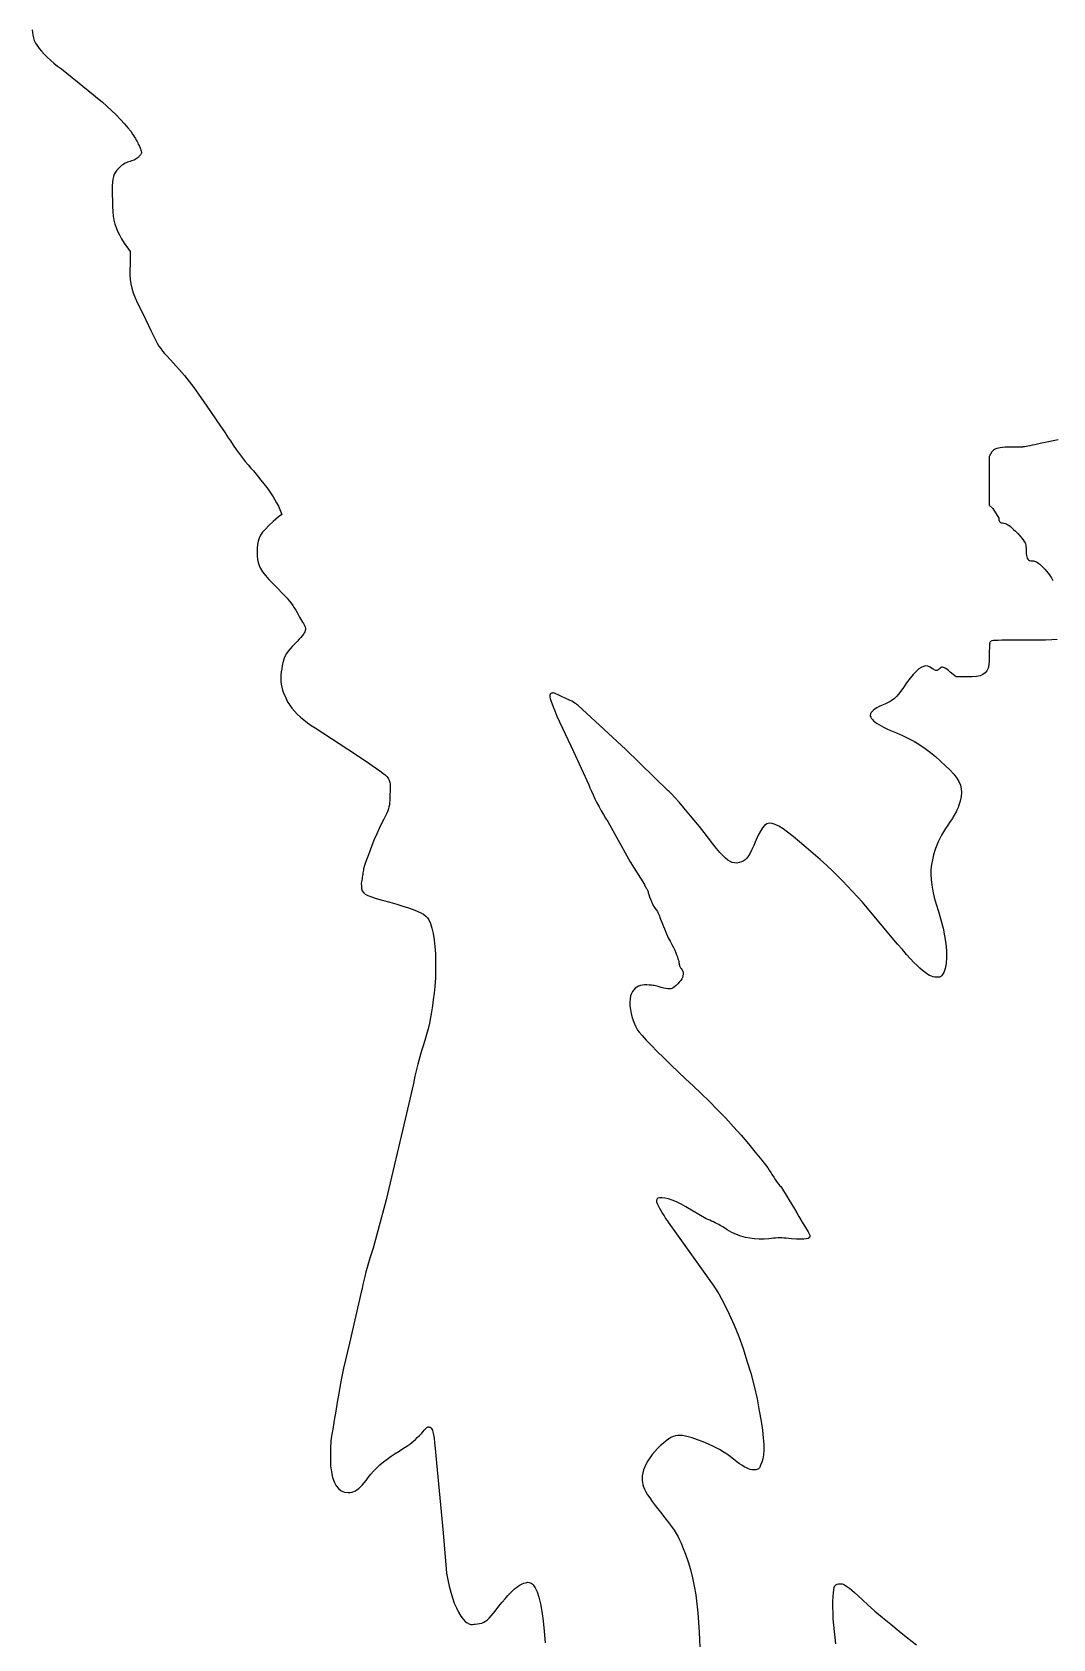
# Model space of a CAD drawing. Extents: x 0.1 to 12, y 0.1 to 13.2.
# Drawn here: x 0.481 to 3.068, y 6.371 to 10.441 of the extents above; entities that cross this region are included whole.
import ezdxf

# ---------------------------------------------------------------- set-up
doc = ezdxf.new("R2010")
doc.units = 0
doc.layers.get('0').update_dxf_attribs({"color": 5, "linetype": 'CONTINUOUS'})
doc.layers.add('1', color=1, linetype='CONTINUOUS')

msp = doc.modelspace()

# ---------------------------------------------------------------- linework, layer by layer
at = {"linetype": 'CONTINUOUS'}
msp.add_lwpolyline([(0.4811, 10.4472), (0.4825, 10.4335), (0.4865, 10.4204), (0.4897, 10.4139), (0.494, 10.4072), (0.4991, 10.4001), (0.5052, 10.3929), (0.512, 10.3855), (0.5196, 10.378), (0.5278, 10.3705), (0.5365, 10.363), (0.5458, 10.3556), (0.5556, 10.3483), (0.6366, 10.2823), (0.6471, 10.2742), (0.6585, 10.2648), (0.6703, 10.2543), (0.6823, 10.2431), (0.6941, 10.2316), (0.7052, 10.2202), (0.7153, 10.2093), (0.724, 10.1992), (0.7309, 10.1904), (0.7357, 10.1832), (0.7383, 10.1795), (0.7408, 10.1757), (0.743, 10.1719), (0.7451, 10.1681), (0.747, 10.1644), (0.7487, 10.1609), (0.7502, 10.1577), (0.7516, 10.1547), (0.7528, 10.1522), (0.7538, 10.1502), (0.7554, 10.1461), (0.7566, 10.1428), (0.7575, 10.1401), (0.7581, 10.138), (0.7583, 10.1363), (0.7581, 10.1348), (0.7575, 10.1335), (0.7566, 10.1322), (0.7554, 10.1308), (0.7538, 10.1291), (0.7527, 10.1273), (0.7513, 10.1256), (0.7495, 10.1238), (0.7475, 10.1221), (0.7451, 10.1205), (0.7425, 10.119), (0.7397, 10.1175), (0.7366, 10.1163), (0.7332, 10.1151), (0.7297, 10.1141), (0.7262, 10.1131), (0.7229, 10.112), (0.7197, 10.1106), (0.7166, 10.1091), (0.7136, 10.1074), (0.7107, 10.1055), (0.7079, 10.1034), (0.7051, 10.1011), (0.7024, 10.0987), (0.6997, 10.0961), (0.6955, 10.0916), (0.6921, 10.0868), (0.6893, 10.0816), (0.6871, 10.0758), (0.6854, 10.0691), (0.6844, 10.0613), (0.6838, 10.0522), (0.6837, 10.0416), (0.684, 10.0293), (0.6847, 10.015), (0.6849, 9.9999), (0.6855, 9.9868), (0.6866, 9.9752), (0.6883, 9.9649), (0.6907, 9.9553), (0.6938, 9.9463), (0.6976, 9.9373), (0.7024, 9.9279), (0.708, 9.918), (0.7147, 9.9069), (0.7297, 9.8859), (0.7297, 9.8529), (0.729, 9.8386), (0.7289, 9.8261), (0.7295, 9.8147), (0.7309, 9.8038), (0.7335, 9.7928), (0.7373, 9.7811), (0.7426, 9.768), (0.7494, 9.753), (0.7581, 9.7355), (0.7688, 9.7147), (0.7763, 9.6981), (0.7827, 9.684), (0.7884, 9.6721), (0.7934, 9.6621), (0.7981, 9.6535), (0.8025, 9.6462), (0.807, 9.6396), (0.8117, 9.6336), (0.8169, 9.6277), (0.8228, 9.6216), (0.8395, 9.6031), (0.854, 9.5866), (0.8669, 9.5713), (0.8789, 9.5564), (0.8908, 9.5409), (0.903, 9.5241), (0.9164, 9.5051), (0.9316, 9.4831), (0.9492, 9.4571), (0.97, 9.4264), (0.9765, 9.4163), (0.9835, 9.4058), (0.9908, 9.3951), (0.9984, 9.3844), (1.006, 9.3739), (1.0136, 9.3637), (1.0212, 9.3541), (1.0285, 9.3452), (1.0355, 9.3372), (1.042, 9.3303), (1.0522, 9.3177), (1.061, 9.3065), (1.0687, 9.2967), (1.0755, 9.2878), (1.0815, 9.2797), (1.0868, 9.272), (1.0917, 9.2644), (1.0962, 9.2568), (1.1007, 9.2488), (1.1051, 9.2402), (1.1141, 9.2192), (1.1051, 9.2132), (1.0919, 9.2015), (1.081, 9.1914), (1.0722, 9.1826), (1.0653, 9.1746), (1.0601, 9.167), (1.0562, 9.1596), (1.0536, 9.1518), (1.0521, 9.1434), (1.0513, 9.134), (1.0511, 9.1231), (1.0513, 9.1138), (1.0521, 9.1054), (1.0536, 9.0975), (1.0562, 9.0899), (1.0601, 9.0822), (1.0653, 9.074), (1.0722, 9.0651), (1.081, 9.055), (1.0919, 9.0434), (1.1051, 9.03), (1.1135, 9.0215), (1.1208, 9.0139), (1.1271, 9.0071), (1.1326, 9.0007), (1.1374, 8.9947), (1.1417, 8.989), (1.1455, 8.9832), (1.1491, 8.9772), (1.1526, 8.9708), (1.1562, 8.964), (1.1588, 8.9595), (1.1615, 8.955), (1.164, 8.9508), (1.1664, 8.9467), (1.1685, 8.9429), (1.1704, 8.9395), (1.172, 8.9366), (1.1732, 8.9341), (1.1739, 8.9322), (1.1742, 8.9309), (1.174, 8.9282), (1.1734, 8.9254), (1.1723, 8.9225), (1.1707, 8.9193), (1.1685, 8.9159), (1.1657, 8.9121), (1.1623, 8.9079), (1.158, 8.9032), (1.153, 8.8979), (1.1471, 8.8919), (1.1405, 8.885), (1.1348, 8.8787), (1.13, 8.8728), (1.126, 8.8671), (1.1227, 8.8615), (1.1201, 8.8558), (1.118, 8.8498), (1.1164, 8.8435), (1.1151, 8.8365), (1.1141, 8.8288), (1.1126, 8.8208), (1.1116, 8.8129), (1.1112, 8.8051), (1.1114, 8.7974), (1.1122, 8.7898), (1.1137, 8.7821), (1.1158, 8.7744), (1.1185, 8.7667), (1.122, 8.7588), (1.1261, 8.7508), (1.1294, 8.7435), (1.1339, 8.7361), (1.1394, 8.7286), (1.1459, 8.7211), (1.1531, 8.7136), (1.1611, 8.7062), (1.1698, 8.699), (1.1789, 8.6919), (1.1884, 8.6852), (1.1982, 8.6787), (1.3003, 8.6126), (1.3164, 8.6016), (1.3307, 8.5919), (1.3431, 8.5835), (1.3537, 8.5761), (1.3626, 8.5698), (1.3699, 8.5644), (1.3757, 8.5598), (1.38, 8.5558), (1.3828, 8.5525), (1.3844, 8.5495), (1.3853, 8.5477), (1.3861, 8.5455), (1.3869, 8.543), (1.3876, 8.5401), (1.3881, 8.5368), (1.3885, 8.5329), (1.3886, 8.5284), (1.3885, 8.5232), (1.3881, 8.5173), (1.3874, 8.5105), (1.3874, 8.5023), (1.3873, 8.4953), (1.387, 8.4893), (1.3864, 8.484), (1.3855, 8.479), (1.3841, 8.474), (1.3822, 8.4686), (1.3797, 8.4627), (1.3764, 8.4557), (1.3724, 8.4474), (1.3667, 8.4365), (1.3607, 8.4239), (1.3545, 8.4102), (1.3483, 8.3957), (1.3423, 8.381), (1.3367, 8.3666), (1.3316, 8.3529), (1.3272, 8.3405), (1.3237, 8.3298), (1.3213, 8.3213), (1.3205, 8.3185), (1.3198, 8.3153), (1.3193, 8.3118), (1.3188, 8.3082), (1.3183, 8.3044), (1.3179, 8.3006), (1.3174, 8.2967), (1.3168, 8.2928), (1.3161, 8.289), (1.3153, 8.2853), (1.3155, 8.2779), (1.3162, 8.2716), (1.3178, 8.2664), (1.3208, 8.2619), (1.3255, 8.2579), (1.3322, 8.2541), (1.3414, 8.2505), (1.3534, 8.2466), (1.3686, 8.2422), (1.3874, 8.2372), (1.4052, 8.2321), (1.421, 8.2274), (1.4349, 8.223), (1.4469, 8.2188), (1.4572, 8.2147), (1.4659, 8.2106), (1.473, 8.2065), (1.4788, 8.2021), (1.4832, 8.1973), (1.4865, 8.1922), (1.4907, 8.1829), (1.4944, 8.1712), (1.4975, 8.1576), (1.5, 8.1421), (1.5019, 8.125), (1.5031, 8.1066), (1.5037, 8.087), (1.5037, 8.0666), (1.503, 8.0455), (1.5015, 8.024), (1.4997, 8.0066), (1.4978, 7.9902), (1.4958, 7.9747), (1.4935, 7.9597), (1.491, 7.9452), (1.4881, 7.9308), (1.4848, 7.9164), (1.4809, 7.9018), (1.4765, 7.8867), (1.4715, 7.8709), (1.4688, 7.8632), (1.4661, 7.8548), (1.4634, 7.8458), (1.4608, 7.8364), (1.4583, 7.8266), (1.4559, 7.8166), (1.4536, 7.8066), (1.4514, 7.7967), (1.4493, 7.787), (1.4474, 7.7778), (1.4264, 7.6877), (1.3784, 7.4835), (1.3454, 7.3604), (1.341, 7.3478), (1.337, 7.3355), (1.3334, 7.3235), (1.33, 7.3117), (1.327, 7.3003), (1.3242, 7.2892), (1.3216, 7.2786), (1.3193, 7.2683), (1.3172, 7.2585), (1.3153, 7.2492), (1.2853, 7.1201), (1.28, 7.0987), (1.2752, 7.0774), (1.2705, 7.0563), (1.2662, 7.0352), (1.262, 7.0139), (1.258, 6.9923), (1.2542, 6.9704), (1.2505, 6.9479), (1.2469, 6.9248), (1.2432, 6.9009), (1.2424, 6.8978), (1.2415, 6.8938), (1.2406, 6.8892), (1.2398, 6.884), (1.2391, 6.8784), (1.2385, 6.8724), (1.238, 6.8661), (1.2376, 6.8597), (1.2373, 6.8532), (1.2372, 6.8468), (1.2369, 6.8271), (1.2376, 6.8094), (1.2394, 6.7937), (1.2423, 6.78), (1.2463, 6.7684), (1.2513, 6.7588), (1.2574, 6.7514), (1.2646, 6.746), (1.2729, 6.7428), (1.2823, 6.7417), (1.2874, 6.742), (1.2922, 6.7428), (1.2966, 6.7443), (1.3007, 6.7463), (1.3048, 6.7489), (1.3089, 6.7521), (1.3131, 6.756), (1.3175, 6.7606), (1.3222, 6.7658), (1.3273, 6.7718), (1.3331, 6.7799), (1.3395, 6.7879), (1.3466, 6.7959), (1.3543, 6.8038), (1.3626, 6.8116), (1.3714, 6.8191), (1.3808, 6.8265), (1.3906, 6.8336), (1.4008, 6.8404), (1.4114, 6.8468), (1.4197, 6.8519), (1.4269, 6.8564), (1.433, 6.8605), (1.4384, 6.8644), (1.4433, 6.8682), (1.448, 6.8721), (1.4526, 6.8763), (1.4573, 6.8809), (1.4626, 6.886), (1.4685, 6.8919), (1.4718, 6.896), (1.4747, 6.8995), (1.4772, 6.9023), (1.4793, 6.9045), (1.4812, 6.9062), (1.4829, 6.9072), (1.4846, 6.9078), (1.4862, 6.9079), (1.4878, 6.9076), (1.4895, 6.9069), (1.4912, 6.9059), (1.4928, 6.9046), (1.4943, 6.9025), (1.4956, 6.8993), (1.497, 6.8945), (1.4984, 6.8879), (1.4997, 6.879), (1.5012, 6.8674), (1.5028, 6.8528), (1.5045, 6.8348), (1.5225, 6.6396), (1.5315, 6.5375), (1.5345, 6.5207), (1.538, 6.5046), (1.5419, 6.4892), (1.5463, 6.4747), (1.5511, 6.4613), (1.5562, 6.4491), (1.5616, 6.4382), (1.5674, 6.4287), (1.5734, 6.4207), (1.5796, 6.4144), (1.5821, 6.4127), (1.5844, 6.4112), (1.5865, 6.4099), (1.5885, 6.4088), (1.5905, 6.408), (1.5925, 6.4075), (1.5948, 6.4073), (1.5974, 6.4073), (1.6003, 6.4077), (1.6036, 6.4084), (1.6097, 6.4087), (1.6153, 6.4095), (1.6205, 6.411), (1.6255, 6.4131), (1.6303, 6.4159), (1.6349, 6.4194), (1.6397, 6.4237), (1.6444, 6.4288), (1.6494, 6.4347), (1.6546, 6.4414), (1.664, 6.4533), (1.6725, 6.4636), (1.68, 6.4726), (1.6868, 6.4803), (1.6929, 6.4869), (1.6986, 6.4925), (1.7037, 6.4972), (1.7086, 6.5012), (1.7132, 6.5046), (1.7177, 6.5075), (1.7228, 6.5099), (1.7272, 6.5118), (1.7311, 6.5132), (1.7345, 6.514), (1.7376, 6.5143), (1.7404, 6.514), (1.7431, 6.5132), (1.7456, 6.5118), (1.7481, 6.5099), (1.7508, 6.5075), (1.756, 6.5005), (1.7608, 6.4902), (1.7653, 6.4767), (1.7693, 6.4599), (1.7729, 6.4399), (1.776, 6.4167), (1.7787, 6.3902), (1.7809, 6.3605)], dxfattribs=at)
at = {"layer": '1', "linetype": 'CONTINUOUS'}
for points in [[(3.0811, 9.4084), (3.036, 9.3994), (3.0289, 9.3977), (3.0221, 9.3962), (3.0157, 9.3948), (3.0098, 9.3936), (3.0045, 9.3926), (2.9999, 9.3918), (2.9962, 9.3912), (2.9934, 9.3908), (2.9916, 9.3905), (2.991, 9.3904), (2.955, 9.3904), (2.9467, 9.3896), (2.9399, 9.3888), (2.9343, 9.3882), (2.9298, 9.3875), (2.9261, 9.3866), (2.923, 9.3856), (2.9203, 9.3844), (2.9179, 9.3828), (2.9155, 9.3808), (2.9129, 9.3784), (2.9069, 9.3664), (2.9069, 9.3063), (2.9069, 9.2432), (2.9159, 9.2342), (2.9309, 9.2102), (2.931, 9.2077), (2.9313, 9.2055), (2.9317, 9.2036), (2.9324, 9.2021), (2.9332, 9.2008), (2.9342, 9.1998), (2.9354, 9.1991), (2.9367, 9.1986), (2.9382, 9.1983), (2.9399, 9.1982), (2.9441, 9.1973), (2.9478, 9.1962), (2.951, 9.195), (2.9541, 9.1934), (2.9572, 9.1914), (2.9605, 9.1889), (2.9641, 9.1857), (2.9683, 9.1818), (2.9732, 9.177), (2.979, 9.1712), (2.9847, 9.1646), (2.9892, 9.1593), (2.9928, 9.1549), (2.9955, 9.1512), (2.9974, 9.1479), (2.9986, 9.1448), (2.9994, 9.1416), (2.9998, 9.1381), (3, 9.134), (3, 9.1291), (3.0001, 9.124), (3.0004, 9.1194), (3.001, 9.1153), (3.0018, 9.1118), (3.003, 9.1089), (3.0045, 9.1064), (3.0065, 9.1045), (3.0088, 9.1032), (3.0117, 9.1024), (3.015, 9.1021), (3.0169, 9.102), (3.019, 9.1017), (3.0212, 9.1011), (3.0237, 9.1003), (3.0263, 9.0991), (3.0291, 9.0976), (3.032, 9.0956), (3.0352, 9.0933), (3.0385, 9.0904), (3.042, 9.0871), (3.0472, 9.0811), (3.0518, 9.0758), (3.0558, 9.071), (3.0593, 9.0667), (3.0623, 9.0627), (3.0647, 9.059), (3.0666, 9.0555), (3.068, 9.052)], [(3.0787, 8.9029), (3.0657, 8.9019), (3.0491, 8.9013), (3.0284, 8.901), (3.003, 8.9009), (2.9822, 8.9009), (2.9648, 8.9009), (2.9503, 8.9008), (2.9387, 8.9007), (2.9294, 8.9005), (2.9223, 8.9002), (2.9171, 8.8999), (2.9135, 8.8994), (2.9112, 8.8987), (2.9099, 8.8979), (2.9091, 8.8968), (2.9084, 8.8953), (2.9079, 8.8933), (2.9076, 8.8908), (2.9073, 8.8878), (2.9071, 8.8841), (2.907, 8.8797), (2.9069, 8.8745), (2.9069, 8.8686), (2.9069, 8.8619), (2.9066, 8.8494), (2.9056, 8.8389), (2.9037, 8.8303), (2.9007, 8.8234), (2.8964, 8.8179), (2.8907, 8.8139), (2.8834, 8.811), (2.8742, 8.8091), (2.8631, 8.8081), (2.8498, 8.8078), (2.8228, 8.8078), (2.8078, 8.8198), (2.8036, 8.8239), (2.7998, 8.8271), (2.7965, 8.8295), (2.7935, 8.8312), (2.7909, 8.8322), (2.7886, 8.8326), (2.7864, 8.8324), (2.7845, 8.8316), (2.7826, 8.8304), (2.7808, 8.8288), (2.7791, 8.8272), (2.7775, 8.826), (2.7759, 8.825), (2.7744, 8.8245), (2.7729, 8.8243), (2.7713, 8.8245), (2.7695, 8.825), (2.7675, 8.826), (2.7653, 8.8272), (2.7628, 8.8288), (2.7567, 8.8326), (2.751, 8.8349), (2.7455, 8.8356), (2.7399, 8.8347), (2.7342, 8.8322), (2.7282, 8.828), (2.7216, 8.8219), (2.7142, 8.8141), (2.706, 8.8044), (2.6967, 8.7928), (2.6892, 8.7813), (2.6826, 8.7719), (2.6768, 8.7642), (2.6715, 8.758), (2.6663, 8.753), (2.661, 8.7489), (2.6554, 8.7454), (2.6491, 8.7423), (2.642, 8.7391), (2.6336, 8.7357), (2.6276, 8.733), (2.6222, 8.73), (2.6174, 8.727), (2.6133, 8.7239), (2.61, 8.7207), (2.6075, 8.7176), (2.6058, 8.7145), (2.6051, 8.7114), (2.6053, 8.7085), (2.6066, 8.7057), (2.608, 8.7029), (2.6105, 8.7), (2.6138, 8.6969), (2.6179, 8.6936), (2.6227, 8.6903), (2.6282, 8.6869), (2.6343, 8.6834), (2.6407, 8.6799), (2.6475, 8.6763), (2.6547, 8.6727), (2.6713, 8.6662), (2.6872, 8.6593), (2.7024, 8.6519), (2.7169, 8.644), (2.7309, 8.6355), (2.7444, 8.6264), (2.7576, 8.6166), (2.7704, 8.6061), (2.7832, 8.5947), (2.7958, 8.5826), (2.8073, 8.5715), (2.8168, 8.5613), (2.8243, 8.5518), (2.8299, 8.5427), (2.8337, 8.5338), (2.8358, 8.5246), (2.8363, 8.515), (2.8352, 8.5046), (2.8327, 8.4932), (2.8288, 8.4805), (2.8277, 8.4775), (2.8264, 8.4741), (2.8247, 8.4703), (2.8227, 8.4663), (2.8206, 8.4621), (2.8182, 8.4578), (2.8157, 8.4535), (2.8132, 8.4492), (2.8105, 8.4452), (2.8078, 8.4414), (2.8017, 8.4325), (2.7959, 8.4238), (2.7906, 8.4151), (2.7857, 8.4067), (2.7812, 8.3983), (2.7771, 8.39), (2.7735, 8.3818), (2.7704, 8.3736), (2.7678, 8.3655), (2.7658, 8.3574), (2.7626, 8.3449), (2.7604, 8.3326), (2.7591, 8.3202), (2.7588, 8.3075), (2.7594, 8.2943), (2.761, 8.2804), (2.7636, 8.2655), (2.7673, 8.2495), (2.772, 8.2322), (2.7778, 8.2132), (2.7843, 8.1925), (2.7897, 8.1718), (2.7937, 8.1517), (2.7965, 8.1324), (2.798, 8.1141), (2.7983, 8.0973), (2.7973, 8.0823), (2.7951, 8.0694), (2.7916, 8.0588), (2.7868, 8.0511), (2.7854, 8.0494), (2.7833, 8.0482), (2.7805, 8.0473), (2.7771, 8.0469), (2.7733, 8.0469), (2.7691, 8.0474), (2.7646, 8.0483), (2.76, 8.0497), (2.7553, 8.0516), (2.7508, 8.0541), (2.7444, 8.0588), (2.7379, 8.064), (2.7311, 8.07), (2.7238, 8.0769), (2.7158, 8.0848), (2.7071, 8.094), (2.6973, 8.1047), (2.6865, 8.117), (2.6743, 8.1311), (2.6607, 8.1471), (2.5856, 8.2372), (2.5345, 8.2913), (2.5239, 8.3024), (2.5106, 8.3154), (2.4951, 8.3299), (2.4782, 8.3452), (2.4606, 8.3607), (2.4429, 8.376), (2.4257, 8.3905), (2.4098, 8.4036), (2.3958, 8.4148), (2.3844, 8.4234), (2.3735, 8.4297), (2.3642, 8.4341), (2.3562, 8.4366), (2.3493, 8.4371), (2.3431, 8.4354), (2.3375, 8.4316), (2.3321, 8.4256), (2.3268, 8.4173), (2.3213, 8.4066), (2.3153, 8.3934), (2.3102, 8.3809), (2.3054, 8.3704), (2.301, 8.3618), (2.2967, 8.3547), (2.2924, 8.3491), (2.2881, 8.3447), (2.2835, 8.3415), (2.2786, 8.3391), (2.2732, 8.3375), (2.2673, 8.3363), (2.2612, 8.3367), (2.2555, 8.338), (2.2498, 8.3403), (2.2441, 8.3438), (2.238, 8.3487), (2.2314, 8.3552), (2.224, 8.3633), (2.2157, 8.3732), (2.2061, 8.3852), (2.1952, 8.3994), (2.1844, 8.4137), (2.1722, 8.4292), (2.1591, 8.4452), (2.1458, 8.4611), (2.1329, 8.4764), (2.1208, 8.4902), (2.1102, 8.5021), (2.1017, 8.5114), (2.0958, 8.5174), (2.0931, 8.5195), (1.985, 8.6246), (1.8649, 8.7357), (1.8627, 8.7376), (1.8599, 8.7396), (1.8566, 8.7418), (1.8529, 8.744), (1.8487, 8.7462), (1.8443, 8.7485), (1.8397, 8.7507), (1.8351, 8.7528), (1.8304, 8.7549), (1.8258, 8.7568), (1.8193, 8.76), (1.814, 8.7626), (1.8099, 8.7646), (1.8066, 8.766), (1.804, 8.7669), (1.802, 8.7674), (1.8004, 8.7674), (1.7989, 8.7671), (1.7974, 8.7666), (1.7958, 8.7658), (1.7943, 8.764), (1.7933, 8.7621), (1.793, 8.7599), (1.7933, 8.7569), (1.7943, 8.753), (1.796, 8.7478), (1.7985, 8.7411), (1.8018, 8.7325), (1.8058, 8.7218), (1.8108, 8.7087), (1.8529, 8.6186), (1.8919, 8.5345), (1.8949, 8.5268), (1.8986, 8.5182), (1.9028, 8.5089), (1.9075, 8.4992), (1.9125, 8.4891), (1.9178, 8.479), (1.9233, 8.4689), (1.9289, 8.4592), (1.9345, 8.45), (1.9399, 8.4414), (1.997, 8.3393), (2.033, 8.2823), (2.034, 8.2797), (2.0351, 8.2772), (2.0363, 8.275), (2.0375, 8.2729), (2.0387, 8.271), (2.0397, 8.2693), (2.0407, 8.2678), (2.0414, 8.2664), (2.0419, 8.2652), (2.042, 8.2643), (2.0425, 8.2609), (2.0437, 8.2564), (2.0455, 8.251), (2.0479, 8.245), (2.0507, 8.2387), (2.0537, 8.2325), (2.0569, 8.2265), (2.0601, 8.2211), (2.0632, 8.2166), (2.0661, 8.2132), (2.067, 8.2114), (2.0678, 8.2096), (2.0687, 8.2079), (2.0695, 8.2062), (2.0702, 8.2046), (2.0708, 8.203), (2.0713, 8.2016), (2.0717, 8.2003), (2.072, 8.1992), (2.0721, 8.1982), (2.0931, 8.1471), (2.0981, 8.1384), (2.1025, 8.1302), (2.1063, 8.1226), (2.1095, 8.1156), (2.1122, 8.1092), (2.1145, 8.1035), (2.1164, 8.0984), (2.1179, 8.0939), (2.1191, 8.0901), (2.1201, 8.0871), (2.1202, 8.0845), (2.1205, 8.082), (2.1208, 8.0798), (2.1214, 8.0777), (2.122, 8.0758), (2.1227, 8.0741), (2.1235, 8.0726), (2.1244, 8.0712), (2.1252, 8.0701), (2.1261, 8.0691), (2.1285, 8.0655), (2.1301, 8.0618), (2.131, 8.0582), (2.1312, 8.0545), (2.1306, 8.0507), (2.1294, 8.0468), (2.1274, 8.0428), (2.1247, 8.0387), (2.1213, 8.0344), (2.1171, 8.03), (2.1129, 8.026), (2.1093, 8.0228), (2.1059, 8.0203), (2.1027, 8.0186), (2.0995, 8.0176), (2.0959, 8.0173), (2.0919, 8.0175), (2.0872, 8.0182), (2.0817, 8.0194), (2.0751, 8.021), (2.073, 8.0219), (2.0705, 8.0228), (2.0676, 8.0236), (2.0645, 8.0244), (2.0612, 8.0252), (2.0578, 8.0258), (2.0544, 8.0263), (2.0511, 8.0267), (2.0479, 8.0269), (2.045, 8.027), (2.0389, 8.0276), (2.0332, 8.0277), (2.0278, 8.0272), (2.0227, 8.0261), (2.018, 8.0244), (2.0137, 8.0221), (2.0097, 8.0191), (2.0061, 8.0154), (2.0029, 8.011), (2, 8.006), (1.9977, 7.9999), (1.9964, 7.9926), (1.9959, 7.9842), (1.9962, 7.975), (1.9974, 7.9651), (1.9993, 7.9548), (2.0021, 7.9442), (2.0057, 7.9336), (2.01, 7.9231), (2.015, 7.9129), (2.0194, 7.9076), (2.0271, 7.8991), (2.0376, 7.8879), (2.0504, 7.8745), (2.0653, 7.8592), (2.0818, 7.8426), (2.0996, 7.8251), (2.1181, 7.8072), (2.1371, 7.7893), (2.1562, 7.7718), (2.1769, 7.7523), (2.1977, 7.7321), (2.2184, 7.7111), (2.2388, 7.6898), (2.2586, 7.6682), (2.2779, 7.6466), (2.2963, 7.6252), (2.3138, 7.6043), (2.3302, 7.584), (2.3453, 7.5646), (2.349, 7.5583), (2.3528, 7.5521), (2.3566, 7.5461), (2.3604, 7.5403), (2.3641, 7.5349), (2.3676, 7.53), (2.3709, 7.5256), (2.3738, 7.5218), (2.3763, 7.5187), (2.3784, 7.5165), (2.3826, 7.5101), (2.3878, 7.502), (2.3937, 7.4925), (2.4, 7.4822), (2.4065, 7.4715), (2.413, 7.4607), (2.419, 7.4504), (2.4245, 7.441), (2.4291, 7.4328), (2.4324, 7.4264), (2.4474, 7.4024), (2.4504, 7.3974), (2.452, 7.3933), (2.4522, 7.39), (2.4508, 7.3874), (2.4478, 7.3855), (2.4431, 7.3842), (2.4366, 7.3835), (2.4282, 7.3834), (2.4179, 7.3837), (2.4054, 7.3844), (2.3985, 7.3852), (2.3923, 7.3858), (2.3865, 7.3863), (2.381, 7.3865), (2.3758, 7.3866), (2.3706, 7.3865), (2.3654, 7.3863), (2.3601, 7.3858), (2.3544, 7.3852), (2.3483, 7.3844), (2.3359, 7.3838), (2.3238, 7.3838), (2.3119, 7.3844), (2.3002, 7.3859), (2.2887, 7.3881), (2.2772, 7.3913), (2.2658, 7.3954), (2.2544, 7.4006), (2.2429, 7.4069), (2.2312, 7.4144), (2.2283, 7.4163), (2.2248, 7.4183), (2.221, 7.4205), (2.2169, 7.4227), (2.2125, 7.4249), (2.2079, 7.4272), (2.2032, 7.4294), (2.1985, 7.4315), (2.1938, 7.4336), (2.1892, 7.4354), (2.1381, 7.4655), (2.1258, 7.4721), (2.1142, 7.4777), (2.1034, 7.4821), (2.0936, 7.4855), (2.0848, 7.4876), (2.0774, 7.4886), (2.0713, 7.4884), (2.0668, 7.487), (2.064, 7.4844), (2.0631, 7.4805), (2.0637, 7.4778), (2.0653, 7.4737), (2.0678, 7.4684), (2.071, 7.4623), (2.0747, 7.4557), (2.0786, 7.4489), (2.0826, 7.4423), (2.0865, 7.4361), (2.0901, 7.4307), (2.0931, 7.4264), (2.2072, 7.2673), (2.2214, 7.2446), (2.2349, 7.22), (2.2479, 7.1936), (2.2602, 7.1658), (2.2718, 7.1366), (2.2827, 7.1064), (2.2928, 7.0753), (2.3022, 7.0436), (2.3107, 7.0114), (2.3183, 6.979), (2.324, 6.9486), (2.3285, 6.9223), (2.3318, 6.8995), (2.334, 6.88), (2.3352, 6.8634), (2.3354, 6.8492), (2.3346, 6.8373), (2.333, 6.8271), (2.3306, 6.8184), (2.3273, 6.8108), (2.3264, 6.8083), (2.3255, 6.8061), (2.3244, 6.8042), (2.3232, 6.8027), (2.3217, 6.8014), (2.32, 6.8004), (2.3179, 6.7997), (2.3155, 6.7992), (2.3127, 6.7989), (2.3093, 6.7988), (2.3054, 6.7992), (2.3011, 6.8002), (2.2963, 6.8019), (2.2912, 6.8042), (2.2857, 6.8071), (2.2799, 6.8105), (2.2739, 6.8144), (2.2678, 6.8188), (2.2616, 6.8236), (2.2553, 6.8288), (2.2461, 6.8361), (2.2352, 6.8434), (2.2229, 6.8506), (2.2096, 6.8576), (2.1956, 6.8641), (2.1813, 6.8701), (2.1672, 6.8754), (2.1535, 6.88), (2.1407, 6.8835), (2.1291, 6.8859), (2.123, 6.8864), (2.1171, 6.8862), (2.1113, 6.8852), (2.1056, 6.8833), (2.0998, 6.8806), (2.0939, 6.877), (2.0876, 6.8725), (2.081, 6.867), (2.0738, 6.8604), (2.0661, 6.8529), (2.0591, 6.8455), (2.0528, 6.8378), (2.047, 6.83), (2.0419, 6.8221), (2.0375, 6.8142), (2.0339, 6.8064), (2.0309, 6.7987), (2.0288, 6.7914), (2.0275, 6.7843), (2.027, 6.7778), (2.0272, 6.7724), (2.0279, 6.7671), (2.029, 6.7617), (2.0309, 6.7561), (2.0334, 6.75), (2.0368, 6.7434), (2.041, 6.7361), (2.0463, 6.728), (2.0526, 6.7189), (2.0601, 6.7087), (2.0734, 6.6921), (2.0845, 6.6779), (2.0939, 6.6658), (2.1017, 6.6553), (2.1081, 6.646), (2.1135, 6.6376), (2.118, 6.6295), (2.122, 6.6215), (2.1256, 6.6129), (2.1291, 6.6036), (2.1368, 6.5852), (2.1436, 6.5661), (2.1496, 6.5463), (2.1547, 6.5258), (2.1592, 6.5045), (2.1629, 6.4825), (2.1659, 6.4598), (2.1682, 6.4364), (2.17, 6.4123), (2.1712, 6.3874), (2.1742, 6.3303)], [(2.5183, 6.3583), (2.5161, 6.3739), (2.5143, 6.3898), (2.5127, 6.4057), (2.5115, 6.4213), (2.5108, 6.4364), (2.5105, 6.4505), (2.5106, 6.4653), (2.5109, 6.4775), (2.5116, 6.4873), (2.5125, 6.4949), (2.5139, 6.5008), (2.5157, 6.5049), (2.518, 6.5077), (2.5209, 6.5095), (2.5244, 6.5103), (2.5285, 6.5105), (2.5312, 6.5104), (2.5338, 6.51), (2.5366, 6.5091), (2.5396, 6.5077), (2.5432, 6.5056), (2.5473, 6.5027), (2.5523, 6.4989), (2.5582, 6.494), (2.5653, 6.4879), (2.5736, 6.4805), (2.5852, 6.4694), (2.5999, 6.4562), (2.6171, 6.4413), (2.6363, 6.4251), (2.6569, 6.408), (2.6784, 6.3905), (2.7003, 6.373), (2.722, 6.3558)]]:
    msp.add_lwpolyline(points, dxfattribs=at)

doc.saveas('drawing.dxf')
